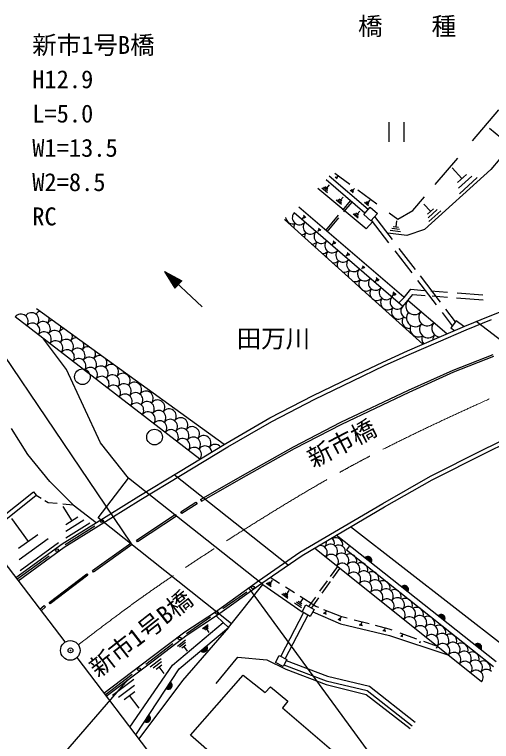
# Model space of a CAD drawing. Units: millimetres, scale not verified. Extents: x 40000 to 680000, y 20000 to 380000.
# Drawn here: x 76992 to 125678, y 240473 to 314682 of the extents above; entities that cross this region are included whole.
import ezdxf
from ezdxf.enums import TextEntityAlignment as Align

# ---------------------------------------------------------------- set-up
doc = ezdxf.new("R2010")
doc.units = ezdxf.units.MM
doc.header["$LTSCALE"] = 1000
doc.header["$PDMODE"] = 32
doc.header["$PDSIZE"] = 500
doc.linetypes.add('CHAIN', pattern=[18.5, 12, -1.5, 3.5, -1.5])
for name, color, linetype, lineweight in [('M-BGD', 7, 'Continuous', 25), ('M-BMK', 2, 'CHAIN', 13), ('M-BMK-SRVR', 3, 'Continuous', 25), ('M-STR-HTXT', 7, 'Continuous', 13), ('M-STR-STRC', 7, 'Continuous', 25)]:
    doc.layers.add(name, color=color, linetype=linetype, lineweight=lineweight)
doc.layers.add('M-OTRS', color=6, linetype='Continuous')
doc.layers.add('M-STR-STR1', color=1, linetype='Continuous')
doc.styles.add('ＭＳ ゴシック', font='')
doc.styles.get('ＭＳ ゴシック').set_extended_font_data('MS Gothic')

msp = doc.modelspace()

# ---------------------------------------------------------------- linework, layer by layer
at = {"layer": 'M-BGD'}
for p, q in [((133901, 308736), (125606, 298870)), ((123726, 301783), (126447, 304966)), ((115228, 301689), (115228, 303689)), ((116728, 303689), (116728, 301689)), ((125475, 303084), (126635, 302114)), ((119919, 297330), (122231, 300034)), ((109702, 298487), (111216, 297382)), ((125606, 298870), (118850, 292743)), ((121675, 299024), (122665, 297934)), ((123115, 298344), (122215, 297524)), ((112758, 294409), (108796, 297801)), ((113091, 294782), (109121, 298181)), ((109925, 297894), (109725, 298064)), ((109935, 297954), (109785, 298084)), ((109945, 298014), (109845, 298094)), ((109995, 298174), (109895, 298054)), ((123675, 298194), (122315, 296954)), ((124235, 298034), (122415, 296384)), ((112881, 292806), (107947, 296922)), ((108925, 296494), (108355, 296974)), ((108955, 296674), (108525, 297034)), ((108975, 296844), (108685, 297084)), ((109115, 297304), (108835, 296964)), ((111685, 296924), (111525, 296744)), ((111575, 296484), (111265, 296744)), ((111595, 296584), (111355, 296774)), ((111605, 296674), (111445, 296804)), ((112039, 296782), (113971, 295372)), ((110355, 295304), (109835, 295744)), ((110375, 295464), (109985, 295794)), ((110395, 295624), (110135, 295844)), ((110525, 296044), (110265, 295734)), ((110504, 294712), (111299, 295658)), ((110608, 294526), (111452, 295529)), ((113115, 295164), (112725, 295504)), ((113135, 295284), (112845, 295544)), ((113155, 295404), (112955, 295574)), ((113255, 295724), (113055, 295494)), ((117653, 294680), (118843, 296071)), ((116748, 285816), (105997, 295003)), ((112636, 294272), (113302, 295018)), ((113302, 295018), (114038, 294362)), ((116116, 293806), (117653, 294680)), ((118785, 295324), (119455, 294594)), ((119765, 294864), (119145, 294314)), ((120145, 294764), (119215, 293934)), ((120515, 294654), (119285, 293544)), ((116616, 284868), (105525, 294435)), ((106405, 293834), (106535, 293984)), ((106465, 294034), (106595, 293924)), ((106485, 294114), (106665, 293954)), ((106495, 294184), (106735, 293974)), ((108762, 292640), (110077, 294204)), ((108915, 292512), (110114, 293938)), ((112055, 293884), (111555, 294304)), ((112075, 294044), (111705, 294354)), ((112095, 294194), (111845, 294394)), ((112225, 294594), (111975, 294294)), ((113372, 293616), (112636, 294272)), ((114038, 294362), (113372, 293616)), ((115578, 291719), (113777, 294069)), ((115239, 294447), (116116, 293806)), ((118664, 281018), (104564, 293744)), ((113553, 293538), (112881, 292806)), ((115215, 291371), (113438, 293689)), ((115995, 293624), (115915, 292994)), ((107945, 292544), (108065, 292684)), ((108005, 292734), (108125, 292634)), ((108015, 292804), (108195, 292654)), ((108025, 292874), (108255, 292674)), ((116385, 292494), (115335, 292634)), ((116285, 292724), (115495, 292834)), ((116175, 292954), (115645, 293024)), ((118850, 292743), (117028, 292114)), ((117028, 292114), (115085, 292362)), ((109435, 291204), (109575, 291364)), ((109505, 291424), (109645, 291304)), ((109525, 291504), (109725, 291334)), ((109535, 291584), (109795, 291354)), ((110855, 290014), (110985, 290174)), ((110925, 290224), (111045, 290114)), ((110935, 290304), (111125, 290144)), ((110945, 290374), (111205, 290164)), ((117568, 288302), (115838, 290558)), ((117929, 288654), (116272, 290814)), ((112445, 288724), (112555, 288854)), ((112505, 288904), (112605, 288804)), ((112515, 288974), (112675, 288824)), ((112525, 289034), (112735, 288844)), ((96159, 284846), (92305, 288448)), ((92305, 288448), (93363, 286751)), ((92305, 288448), (94070, 287507)), ((92333, 288404), (92351, 288424)), ((92360, 288360), (92397, 288399)), ((92387, 288316), (92442, 288375)), ((92415, 288272), (92488, 288351)), ((92442, 288228), (92534, 288326)), ((92470, 288184), (92579, 288302)), ((92497, 288140), (92625, 288278)), ((92524, 288097), (92671, 288253)), ((92552, 288053), (92716, 288229)), ((92579, 288009), (92762, 288204)), ((92606, 287965), (92808, 288180)), ((92634, 287921), (92853, 288156)), ((92661, 287877), (92899, 288131)), ((92689, 287833), (92945, 288107)), ((92716, 287789), (92990, 288083)), ((92743, 287745), (93036, 288058)), ((92771, 287701), (93082, 288034)), ((92798, 287657), (93127, 288010)), ((92826, 287613), (93173, 287985)), ((92853, 287569), (93219, 287961)), ((92880, 287526), (93265, 287937)), ((120486, 285317), (118427, 288003)), ((92908, 287482), (93310, 287912)), ((92935, 287438), (93356, 287888)), ((92962, 287394), (93402, 287864)), ((92990, 287350), (93447, 287839)), ((93017, 287306), (93493, 287815)), ((93045, 287262), (93539, 287791)), ((93072, 287218), (93584, 287766)), ((93099, 287174), (93630, 287742)), ((93127, 287130), (93676, 287718)), ((93154, 287086), (93721, 287693)), ((93182, 287042), (93767, 287669)), ((93209, 286998), (93813, 287644)), ((93236, 286954), (93858, 287620)), ((93264, 286911), (93904, 287596)), ((93291, 286867), (93950, 287571)), ((93319, 286823), (93995, 287547)), ((93346, 286779), (94041, 287523)), ((93363, 286751), (94070, 287507)), ((113805, 287394), (113965, 287584)), ((113885, 287644), (114045, 287514)), ((113905, 287744), (114135, 287544)), ((113915, 287844), (114225, 287574)), ((120076, 285031), (118149, 287544)), ((116752, 285812), (117434, 286630)), ((117434, 286630), (118822, 286524)), ((119485, 286474), (121179, 286345)), ((115525, 285904), (115695, 286104)), ((115615, 286164), (115775, 286034)), ((115625, 286264), (115875, 286064)), ((115635, 286364), (115965, 286094)), ((116752, 285812), (116199, 285227)), ((116616, 284868), (117653, 286112)), ((117653, 286112), (118918, 286015)), ((119639, 285961), (121177, 285844)), ((122094, 285774), (124822, 285567)), ((122183, 286269), (124790, 286071)), ((121123, 282077), (117128, 285491)), ((98408, 270795), (79222, 284623)), ((121704, 282907), (120673, 284253)), ((122016, 283323), (121029, 284610)), ((125534, 283934), (128099, 284946)), ((95920, 269297), (77051, 283808)), ((122945, 282875), (125534, 283934)), ((123101, 282507), (125683, 283563)), ((120097, 281628), (122945, 282875)), ((122087, 283418), (121547, 282698)), ((122858, 282839), (122087, 283418)), ((135282, 274687), (124129, 283360)), ((120255, 281260), (123101, 282507)), ((121547, 282698), (121913, 282423)), ((82312, 278451), (79935, 281590)), ((117108, 280357), (120097, 281628)), ((117269, 279991), (120255, 281260)), ((114590, 279203), (117108, 280357)), ((114760, 278841), (117269, 279991)), ((121761, 278382), (125854, 279992)), ((121839, 278197), (125931, 279807)), ((111365, 277650), (114590, 279203)), ((85763, 270974), (82312, 278451)), ((111538, 277289), (114760, 278841)), ((117198, 276324), (121761, 278382)), ((107482, 275791), (111365, 277650)), ((117282, 276142), (121839, 278197)), ((107660, 275433), (111538, 277289)), ((110303, 273056), (117198, 276324)), ((110393, 272877), (117282, 276142)), ((103061, 273501), (107482, 275791)), ((103254, 273151), (107660, 275433)), ((98562, 270887), (103061, 273501)), ((98765, 270543), (103254, 273151)), ((78343, 269766), (76676, 272412)), ((105476, 270542), (110303, 273056)), ((105571, 270366), (110393, 272877)), ((124782, 270237), (128865, 272232)), ((124960, 269879), (129036, 271871)), ((88639, 267358), (85763, 270974)), ((93719, 267973), (98562, 270887)), ((93926, 267631), (98765, 270543)), ((100559, 267784), (105476, 270542)), ((100658, 267610), (105571, 270366)), ((119446, 267546), (124782, 270237)), ((80587, 267006), (78343, 269766)), ((119636, 267194), (124960, 269879)), ((89691, 265531), (93719, 267973)), ((85512, 263294), (88639, 267358)), ((102324, 256494), (88639, 267358)), ((89901, 265190), (93926, 267631)), ((104913, 258469), (93278, 267706)), ((95978, 265178), (100559, 267784)), ((96077, 265005), (100658, 267610)), ((114575, 264763), (119446, 267546)), ((114775, 264416), (119636, 267194)), ((82982, 264638), (80587, 267006)), ((73632, 261751), (78925, 265971)), ((78925, 265971), (79206, 265619)), ((73912, 261399), (79206, 265619)), ((79206, 265619), (79717, 265309)), ((80081, 265088), (80434, 264874)), ((86606, 263602), (89691, 265531)), ((86817, 263263), (89901, 265190)), ((95978, 265178), (96077, 265005)), ((80434, 264874), (81354, 264789)), ((81908, 264738), (82982, 264638)), ((81925, 264454), (82855, 262984)), ((82982, 264638), (85333, 262810)), ((93970, 263919), (95513, 264914)), ((95621, 264746), (94078, 263751)), ((95513, 264914), (95621, 264746)), ((109657, 261886), (114575, 264763)), ((109860, 261541), (114775, 264416)), ((81840, 260636), (86606, 263602)), ((89451, 261030), (93401, 263634)), ((93511, 263467), (89561, 260863)), ((93401, 263634), (93511, 263467)), ((94078, 263751), (93970, 263919)), ((76665, 263224), (78375, 260874)), ((82064, 260304), (86817, 263263)), ((84685, 262764), (82225, 261224)), ((83465, 263364), (82235, 262594)), ((84075, 263064), (82235, 261914)), ((99125, 252488), (85512, 263294)), ((82157, 260594), (85174, 262489)), ((127322, 249916), (111290, 262378)), ((79355, 261584), (77395, 260164)), ((106131, 259798), (109657, 261886)), ((106347, 259461), (109860, 261541)), ((126150, 248601), (109824, 261520)), ((77110, 257195), (81840, 260636)), ((80415, 261164), (77475, 259024)), ((81475, 260734), (77555, 257884)), ((84947, 257934), (88870, 260733)), ((88986, 260570), (85063, 257771)), ((88870, 260733), (88986, 260570)), ((89561, 260863), (89451, 261030)), ((77353, 256877), (82064, 260304)), ((101908, 256875), (106131, 259798)), ((124676, 246562), (107619, 260215)), ((111185, 260443), (110882, 260052)), ((110882, 260052), (125890, 248124)), ((77234, 257033), (80516, 259407)), ((102139, 256548), (106347, 259461)), ((109248, 257308), (109980, 258325)), ((80511, 254674), (84357, 257592)), ((84357, 257592), (84478, 257433)), ((85063, 257771), (84947, 257934)), ((109496, 257140), (110214, 258138)), ((84478, 257433), (80631, 254515)), ((97501, 253720), (101908, 256875)), ((103295, 256954), (103075, 256644)), ((104027, 256608), (103085, 257203)), ((108172, 255814), (108925, 256860)), ((108402, 255619), (109248, 256795)), ((97727, 253390), (102139, 256548)), ((98821, 252108), (102324, 256494)), ((102324, 256494), (106339, 253715)), ((103195, 256254), (102675, 256614)), ((103205, 256404), (102815, 256674)), ((103205, 256554), (102945, 256734)), ((105572, 255632), (104645, 256218)), ((98241, 254054), (100706, 255754)), ((104885, 255084), (104295, 255494)), ((104895, 255254), (104455, 255564)), ((104895, 255424), (104605, 255624)), ((104995, 255874), (104755, 255524)), ((80631, 254515), (80511, 254674)), ((106285, 254114), (105585, 254604)), ((106295, 254314), (105775, 254684)), ((106305, 254514), (105955, 254764)), ((106425, 255064), (106135, 254644)), ((107739, 254264), (106157, 255263)), ((107038, 254237), (107741, 255215)), ((107300, 254088), (108061, 255145)), ((79570, 253974), (80013, 254356)), ((79700, 253822), (80144, 254204)), ((80013, 254356), (80144, 254204)), ((106339, 253715), (106736, 254410)), ((106736, 254410), (107577, 253929)), ((107577, 253929), (107181, 253234)), ((108052, 254138), (107739, 254264)), ((110413, 253184), (108576, 253926)), ((108805, 253794), (108735, 253624)), ((94392, 251679), (97501, 253720)), ((94543, 251504), (97009, 253204)), ((94623, 251352), (97727, 253390)), ((98275, 252615), (97569, 253286)), ((106487, 253631), (104174, 249166)), ((106922, 253382), (104615, 248931)), ((107181, 253234), (106339, 253715)), ((107449, 253704), (110277, 252489)), ((108825, 253444), (108535, 253564)), ((108815, 253514), (108595, 253614)), ((108805, 253584), (108655, 253654)), ((110295, 253164), (110225, 252984)), ((110954, 253044), (110413, 253184)), ((93133, 248251), (98275, 252615)), ((96165, 252004), (96765, 252404)), ((98821, 252108), (98275, 252615)), ((110315, 252804), (110015, 252934)), ((110305, 252884), (110085, 252974)), ((110295, 252954), (110145, 253014)), ((110277, 252489), (115256, 251285)), ((113191, 252465), (111677, 252857)), ((112515, 252264), (112175, 252344)), ((112485, 252344), (112235, 252404)), ((112455, 252414), (112295, 252454)), ((112425, 252634), (112375, 252434)), ((90912, 249034), (94392, 251679)), ((93783, 247872), (98821, 252108)), ((98821, 252108), (94140, 246713)), ((96325, 251934), (96775, 252234)), ((96475, 251864), (96775, 252064)), ((96865, 251604), (96625, 251964)), ((115247, 251933), (113834, 252298)), ((114885, 251684), (114575, 251754)), ((114865, 251754), (114635, 251814)), ((114835, 251824), (114685, 251864)), ((114805, 252024), (114765, 251844)), ((115531, 251831), (115247, 251933)), ((91154, 248715), (94623, 251352)), ((93615, 250214), (94435, 250834)), ((115256, 251285), (121237, 249315)), ((118062, 250922), (116370, 251530)), ((116645, 251144), (116415, 251214)), ((116635, 251204), (116465, 251254)), ((116615, 251254), (116505, 251284)), ((116605, 251404), (116565, 251274)), ((90387, 248377), (93158, 250462)), ((93845, 250124), (94455, 250594)), ((94065, 250034), (94475, 250344)), ((94645, 249704), (94275, 250194)), ((118435, 250554), (118325, 250584)), ((118435, 250584), (118345, 250604)), ((118425, 250604), (118365, 250624)), ((118415, 250674), (118395, 250614)), ((120178, 250162), (118768, 250669)), ((120115, 250104), (120095, 250054)), ((120135, 249994), (120035, 250024)), ((120125, 250024), (120055, 250044)), ((120115, 250044), (120075, 250054)), ((86110, 245408), (90912, 249034)), ((86353, 245090), (91154, 248715)), ((90845, 248104), (91975, 248954)), ((91155, 247984), (92005, 248624)), ((97565, 246384), (99803, 249066)), ((99803, 249066), (102759, 248791)), ((102759, 248791), (104681, 247862)), ((103638, 248545), (104014, 249251)), ((104014, 249251), (104783, 248842)), ((104783, 248842), (104407, 248136)), ((104732, 248747), (108942, 247151)), ((88762, 241935), (93133, 248251)), ((89367, 241142), (93783, 247872)), ((91465, 247864), (92035, 248294)), ((92265, 247404), (91755, 248084)), ((104407, 248136), (103638, 248545)), ((104495, 248302), (108795, 246673)), ((104681, 247862), (108798, 246279)), ((86232, 245249), (89002, 247334)), ((94959, 241123), (100338, 247225)), ((100338, 247225), (102571, 245464)), ((108942, 247151), (113222, 246119)), ((87005, 245214), (89165, 246834)), ((94140, 246713), (89667, 240749)), ((108795, 246673), (112998, 245659)), ((87605, 244984), (89225, 246204)), ((102571, 245464), (103137, 246061)), ((103137, 246061), (104899, 244583)), ((108798, 246279), (112895, 245265)), ((112998, 245659), (117569, 242064)), ((113222, 246119), (117878, 242457)), ((88195, 244754), (89275, 245564)), ((89715, 243864), (88735, 245164)), ((112895, 245265), (117371, 241781)), ((104899, 244583), (104332, 243891)), ((104332, 243891), (109585, 239425)), ((98042, 238418), (94959, 241123))]:
    msp.add_line(p, q, dxfattribs=at)
for centre, radius in [((83922, 277703), 800), ((91284, 271549), 800), ((85928, 262963), 150), ((81336, 260000), 150), ((101323, 256178), 150), ((97625, 253629), 150), ((93851, 250983), 150), ((89695, 247855), 150)]:
    msp.add_circle(centre, radius, dxfattribs=at)
for centre, radius, start, end in [((105391, 294058), 732, 186.69199, 290.01548), ((106080, 293957), 732, 139.21689, 319.21689), ((106223, 292929), 732, 142.82201, 178.1888), ((107189, 293000), 732, 139.21689, 319.21689), ((106223, 292929), 732, 273.51683, 315.59688), ((107332, 291972), 732, 142.82201, 185.602), ((108298, 292043), 732, 139.21689, 319.21689), ((107332, 291972), 732, 269.2504, 315.59688), ((108441, 291015), 732, 142.82201, 187.22619), ((109407, 291086), 732, 139.21689, 319.21689), ((108441, 291015), 732, 268.79942, 315.59688), ((109550, 290058), 732, 139.21689, 192.16636), ((110516, 290130), 732, 139.21689, 319.21689), ((109550, 290058), 732, 262.01817, 315.59688), ((110659, 289102), 732, 142.82201, 196.74695), ((111625, 289173), 732, 139.21689, 319.21689), ((112734, 288216), 732, 139.21689, 319.21689), ((110659, 289102), 732, 260.75242, 315.59688), ((111768, 288145), 732, 142.82201, 203.03396), ((111768, 288145), 732, 256.58456, 315.59688), ((112877, 287188), 732, 142.82201, 315.59688), ((113843, 287259), 732, 139.21689, 319.21689), ((113987, 286231), 732, 142.82201, 315.59688), ((114952, 286303), 732, 139.21689, 319.21689), ((115096, 285275), 732, 142.82201, 315.59688), ((116061, 285346), 732, 139.21689, 319.21689), ((117798, 284919), 875, 139.48366, 319.48366), ((78726, 283500), 744, 322.43938, 142.43938), ((79790, 283661), 744, 110.17876, 142.43938), ((116205, 284318), 732, 142.82201, 315.49411), ((117156, 284398), 732, 139.21689, 258.54258), ((117885, 283689), 875, 139.48366, 319.48366), ((119128, 283782), 875, 139.48366, 319.48366), ((77640, 283355), 744, 322.43938, 142.43938), ((79790, 283661), 744, 322.43938, 0.83449), ((117292, 283375), 732, 142.7436, 275.48201), ((78820, 282448), 744, 322.43938, 142.43938), ((79905, 282593), 744, 322.43938, 142.43938), ((80970, 282754), 744, 106.07667, 142.43938), ((80970, 282754), 744, 322.43938, 5.99849), ((118237, 282634), 875, 158.96504, 294.09468), ((119215, 282553), 875, 139.48366, 319.48366), ((120458, 282645), 875, 139.48366, 267.82476), ((79999, 281541), 744, 322.43938, 142.43938), ((81084, 281686), 744, 322.43938, 142.43938), ((82149, 281847), 744, 98.48776, 142.43938), ((81178, 280634), 744, 322.43938, 142.43938), ((82263, 280779), 744, 322.43938, 142.43938), ((83328, 280940), 744, 93.07506, 142.43938), ((82149, 281847), 744, 322.43938, 10.28196), ((119439, 281609), 875, 159.70264, 219.0073), ((120545, 281416), 875, 139.48366, 178.00006), ((83443, 279873), 744, 322.43938, 142.43938), ((83328, 280940), 744, 322.43938, 15.9274), ((84508, 280033), 744, 86.47995, 142.43938), ((82358, 279727), 744, 322.43938, 142.43938), ((85687, 279126), 744, 83.34953, 142.43938), ((84508, 280033), 744, 322.43938, 18.7341), ((83537, 278820), 744, 322.43938, 142.43938), ((84622, 278966), 744, 322.43938, 142.43938), ((85687, 279126), 744, 322.43938, 27.36961), ((84716, 277913), 744, 322.43938, 142.43938), ((85801, 278059), 744, 322.43938, 142.43938), ((86866, 278219), 744, 322.43938, 142.43938), ((85896, 277006), 744, 322.43938, 142.43938), ((86981, 277152), 744, 322.43938, 142.43938), ((88046, 277313), 744, 322.43938, 142.43938), ((87075, 276099), 744, 322.43938, 142.43938), ((88160, 276245), 744, 322.43938, 142.43938), ((89225, 276406), 744, 322.43938, 142.43938), ((89339, 275338), 744, 322.43938, 142.43938), ((90404, 275499), 744, 322.43938, 142.43938), ((88254, 275192), 744, 322.43938, 142.43938), ((91584, 274592), 744, 322.43938, 142.43938), ((89434, 274285), 744, 322.43938, 142.43938), ((90519, 274431), 744, 322.43938, 142.43938), ((90613, 273378), 744, 322.43938, 142.43938), ((91698, 273524), 744, 322.43938, 142.43938), ((92763, 273685), 744, 322.43938, 142.43938), ((91792, 272472), 744, 322.43938, 142.43938), ((92877, 272617), 744, 322.43938, 142.43938), ((93942, 272778), 744, 322.43938, 142.43938), ((94057, 271710), 744, 322.43938, 142.43938), ((95122, 271871), 744, 322.43938, 142.43938), ((92972, 271565), 744, 322.43938, 142.43938), ((96301, 270964), 744, 322.43938, 142.43938), ((94151, 270658), 744, 322.43938, 142.43938), ((95236, 270803), 744, 322.43938, 142.43938), ((95330, 269751), 744, 322.43938, 142.43938), ((96415, 269897), 744, 10.75665, 142.43938), ((97480, 270057), 744, 42.94787, 142.43938), ((108919, 260714), 728, 343.62239, 49.24828), ((109771, 260548), 728, 347.79452, 115.54953), ((108188, 259760), 728, 321.32525, 99.93474), ((109243, 259884), 728, 321.32525, 141.32525), ((108106, 260794), 728, 321.32525, 10.53138), ((110056, 259804), 728, 343.62239, 118.46881), ((109325, 258849), 728, 321.32525, 141.32525), ((110381, 258974), 728, 321.32525, 141.32525), ((111193, 258894), 728, 343.62239, 118.46881), ((113056, 258963), 400, 321.64528, 141.64528), ((113056, 258963), 400, 321.64528, 141.64528), ((113056, 258963), 350, 321.64528, 141.64528), ((113056, 258963), 300, 321.64528, 141.64528), ((113056, 258963), 250, 321.64528, 141.64528), ((113056, 258963), 200, 321.64528, 141.64528), ((113056, 258963), 150, 321.64528, 141.64528), ((113056, 258963), 100, 321.64528, 141.64528), ((113056, 258963), 50, 321.64528, 141.64528), ((110462, 257939), 728, 321.32525, 141.32525), ((111518, 258063), 728, 321.32525, 141.32525), ((112330, 257983), 728, 343.62239, 118.46881), ((111599, 257029), 728, 321.32525, 141.32525), ((112655, 257153), 728, 321.32525, 141.32525), ((113467, 257073), 728, 343.62239, 118.46881), ((112736, 256119), 728, 321.32525, 141.32525), ((113792, 256243), 728, 321.32525, 141.32525), ((114604, 256163), 728, 343.62239, 118.46881), ((114929, 255333), 728, 321.32525, 141.32525), ((116797, 256002), 400, 321.64528, 141.64528), ((116797, 256002), 400, 321.64528, 141.64528), ((116797, 256002), 350, 321.64528, 141.64528), ((116797, 256002), 300, 321.64528, 141.64528), ((116797, 256002), 250, 321.64528, 141.64528), ((116797, 256002), 200, 321.64528, 141.64528), ((116797, 256002), 150, 321.64528, 141.64528), ((116797, 256002), 100, 321.64528, 141.64528), ((116797, 256002), 50, 321.64528, 141.64528), ((113873, 255209), 728, 321.32525, 141.32525), ((115741, 255253), 728, 343.62239, 118.46881), ((115010, 254299), 728, 321.32525, 141.32525), ((116066, 254423), 728, 321.32525, 141.32525), ((116878, 254343), 728, 343.62239, 118.46881), ((116147, 253388), 728, 321.32525, 141.32525), ((117203, 253513), 728, 321.32525, 141.32525), ((118016, 253433), 728, 343.62239, 118.46881), ((117285, 252478), 728, 321.32525, 141.32525), ((118340, 252602), 728, 321.32525, 141.32525), ((119153, 252523), 728, 343.62239, 118.46881), ((120539, 253042), 400, 321.64528, 141.64528), ((120539, 253042), 400, 321.64528, 141.64528), ((120539, 253042), 350, 321.64528, 141.64528), ((120539, 253042), 300, 321.64528, 141.64528), ((120539, 253042), 250, 321.64528, 141.64528), ((120539, 253042), 200, 321.64528, 141.64528), ((120539, 253042), 150, 321.64528, 141.64528), ((120539, 253042), 100, 321.64528, 141.64528), ((120539, 253042), 50, 321.64528, 141.64528), ((119477, 251692), 728, 321.32525, 141.32525), ((120290, 251612), 728, 343.62239, 118.46881), ((118422, 251568), 728, 321.32525, 141.32525), ((119559, 250658), 728, 321.32525, 141.32525), ((120614, 250782), 728, 321.32525, 141.32525), ((121427, 250702), 728, 343.62239, 118.46881), ((96302, 249990), 400, 220.05403, 40.05403), ((96302, 249990), 400, 220.05403, 40.05403), ((96302, 249990), 350, 220.05403, 40.05403), ((96302, 249990), 300, 220.05403, 40.05403), ((96302, 249990), 250, 220.05403, 40.05403), ((96302, 249990), 200, 220.05403, 40.05403), ((96302, 249990), 150, 220.05403, 40.05403), ((120696, 249748), 728, 321.32525, 141.32525), ((121751, 249872), 728, 321.32525, 141.32525), ((122564, 249792), 728, 343.62239, 118.46881), ((124280, 250081), 400, 321.64528, 141.64528), ((124280, 250081), 400, 321.64528, 141.64528), ((124280, 250081), 350, 321.64528, 141.64528), ((124280, 250081), 300, 321.64528, 141.64528), ((124280, 250081), 250, 321.64528, 141.64528), ((124280, 250081), 200, 321.64528, 141.64528), ((124280, 250081), 150, 321.64528, 141.64528), ((124280, 250081), 100, 321.64528, 141.64528), ((124280, 250081), 50, 321.64528, 141.64528), ((96302, 249990), 100, 220.05403, 40.05403), ((96302, 249990), 50, 220.05403, 40.05403), ((121833, 248838), 728, 321.32525, 141.32525), ((122889, 248962), 728, 321.32525, 141.32525), ((123701, 248882), 728, 343.62239, 118.46881), ((122970, 247928), 728, 321.32525, 141.32525), ((124026, 248052), 728, 321.32525, 141.32525), ((124838, 247972), 728, 340.44817, 118.46881), ((124107, 247017), 728, 321.32525, 141.32525), ((125146, 247105), 728, 43.53041, 141.32525), ((92679, 246190), 400, 236.72907, 56.72907), ((92679, 246190), 400, 236.72907, 56.72907), ((92679, 246190), 350, 236.72907, 56.72907), ((92679, 246190), 300, 236.72907, 56.72907), ((92679, 246190), 250, 236.72907, 56.72907), ((92679, 246190), 200, 236.72907, 56.72907), ((92679, 246190), 150, 236.72907, 56.72907), ((92679, 246190), 100, 236.72907, 56.72907), ((92679, 246190), 50, 236.72907, 56.72907), ((90471, 242825), 400, 236.72907, 56.72907), ((90471, 242825), 400, 236.72907, 56.72907), ((90471, 242825), 350, 236.72907, 56.72907), ((90471, 242825), 300, 236.72907, 56.72907), ((90471, 242825), 250, 236.72907, 56.72907), ((90471, 242825), 200, 236.72907, 56.72907), ((90471, 242825), 150, 236.72907, 56.72907), ((90471, 242825), 100, 236.72907, 56.72907), ((90471, 242825), 50, 236.72907, 56.72907)]:
    msp.add_arc(centre, radius, start, end, dxfattribs=at)
at = {"layer": 'M-BMK'}
msp.add_open_spline([(83503, 250341), (85533, 251892), (87563, 253442), (89637, 254931), (92821, 257216), (96107, 259356), (99420, 261457), (103537, 264070), (107695, 266623), (111986, 268927), (116059, 271114), (120252, 273077), (124465, 274991), (127286, 276272), (130116, 277531), (132989, 278682), (137168, 280354), (141439, 281797), (145732, 283163), (148993, 284201), (152267, 285195), (155574, 286063), (158487, 286829), (161426, 287497), (164362, 288173), (166100, 288572), (167837, 288975), (169584, 289329), (169876, 289389), (170167, 289446), (170459, 289502), (170751, 289557), (171044, 289611), (171336, 289665), (171614, 289716), (171892, 289767), (172170, 289819)], degree=3, knots=[0, 0, 0, 0, 1, 1, 1, 2, 2, 2, 3, 3, 3, 4, 4, 4, 5, 5, 5, 6, 6, 6, 7, 7, 7, 8, 8, 8, 9, 9, 9, 10, 10, 10, 11, 11, 11, 12, 12, 12, 12], dxfattribs=at)
at = {"layer": 'M-BMK-SRVR'}
for p, q in [((62736, 276020), (82124, 250629)), ((83346, 249028), (99205, 228257))]:
    msp.add_line(p, q, dxfattribs=at)
msp.add_circle((82683, 249769), 1000, dxfattribs=at)
at = {"layer": 'M-OTRS'}
msp.add_point((82705, 249769), dxfattribs=at)
at = {"layer": 'M-STR-STRC'}
for p, q in [((75913, 279912), (88870, 260733)), ((116456, 234911), (100896, 256150)), ((80510, 237474), (88572, 246765))]:
    msp.add_line(p, q, dxfattribs=at)

# ---------------------------------------------------------------- texts
at = {"layer": 'M-STR-HTXT', "style": 'ＭＳ ゴシック'}
msp.add_text('田万川', height=1833, dxfattribs=at).set_placement((99670, 280135), align=Align.BOTTOM_LEFT)
at = {"layer": 'M-STR-STR1', "style": 'ＭＳ ゴシック'}
for s, p in [('橋\u3000\u3000種', (112061, 312032)), ('新市1号B橋', (78798, 310109)), ('H12.9', (78798, 306609)), ('L=5.0', (78798, 303109)), ('W1=13.5', (78798, 299609)), ('W2=8.5', (78798, 296109)), ('RC', (78798, 292609))]:
    msp.add_text(s, height=1833, dxfattribs=at).set_placement(p, align=Align.BOTTOM_LEFT)
for s, rotation, p in [('新市橋', 27.493, (107731, 267893)), ('新市1号B橋', 38.004, (85859, 246507))]:
    msp.add_text(s, height=1833, rotation=rotation, dxfattribs=at).set_placement(p, align=Align.BOTTOM_LEFT)

doc.saveas('drawing.dxf')
